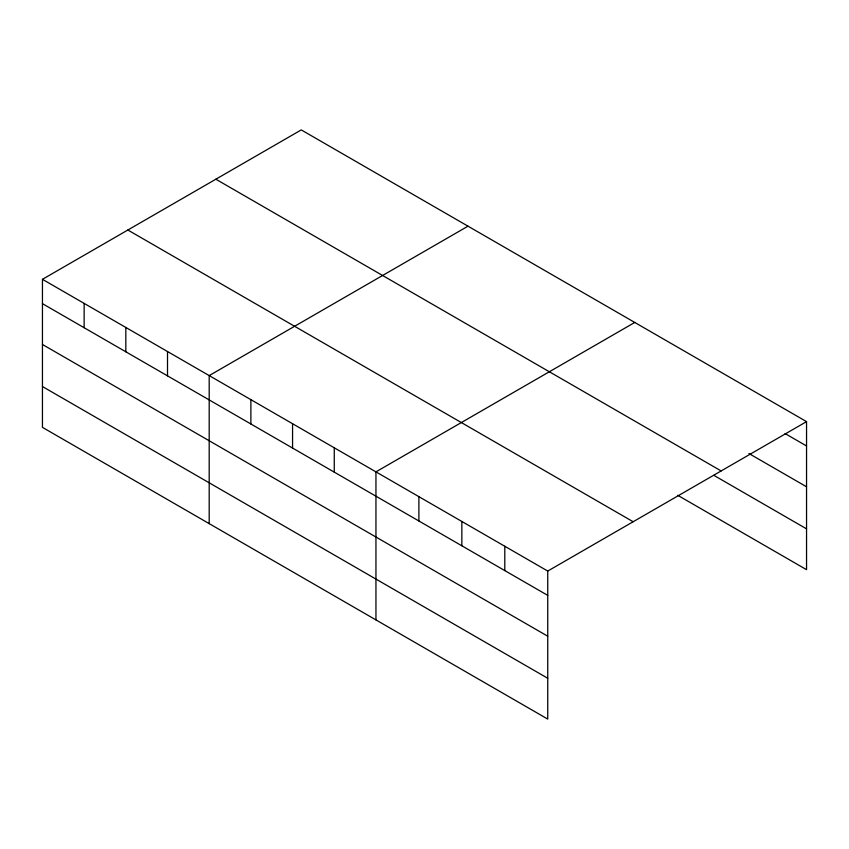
<?xml version="1.0" encoding="UTF-8"?>
<svg xmlns="http://www.w3.org/2000/svg" width="849" height="849" viewBox="0 0 849 849"><rect width="100%" height="100%" fill="white"/><g stroke="black" fill="none" stroke-linecap="round" stroke-linejoin="round"><path stroke-width="1.27" d="M42.45 279.321L547.743 571.059L547.743 719.092L42.45 427.365L42.45 279.321L301.257 129.908L806.55 421.635L806.55 569.679L677.704 495.285M468.001 226.174L209.194 375.598L209.194 523.642M634.755 322.45L375.948 471.864L375.948 619.908M547.743 571.059L806.55 421.635M785.07 433.563L806.55 445.958M748.903 453.504L806.55 486.785M215.848 179.213L721.141 470.94M713.871 475.344L806.55 528.853M127.859 230.015L633.152 521.742M42.45 303.655L547.743 595.382M42.45 344.482L547.743 636.209M42.45 386.539L547.743 678.266M504.794 546.257L504.794 570.581M461.845 521.456L461.845 545.79M418.897 496.665L418.897 520.989M334.262 447.794L334.262 472.129M292.565 423.736L292.565 448.06M250.88 399.667L250.88 423.991M167.508 351.528L167.508 375.852M125.822 327.459L125.822 351.794M84.136 303.39L84.136 327.725"/></g></svg>
